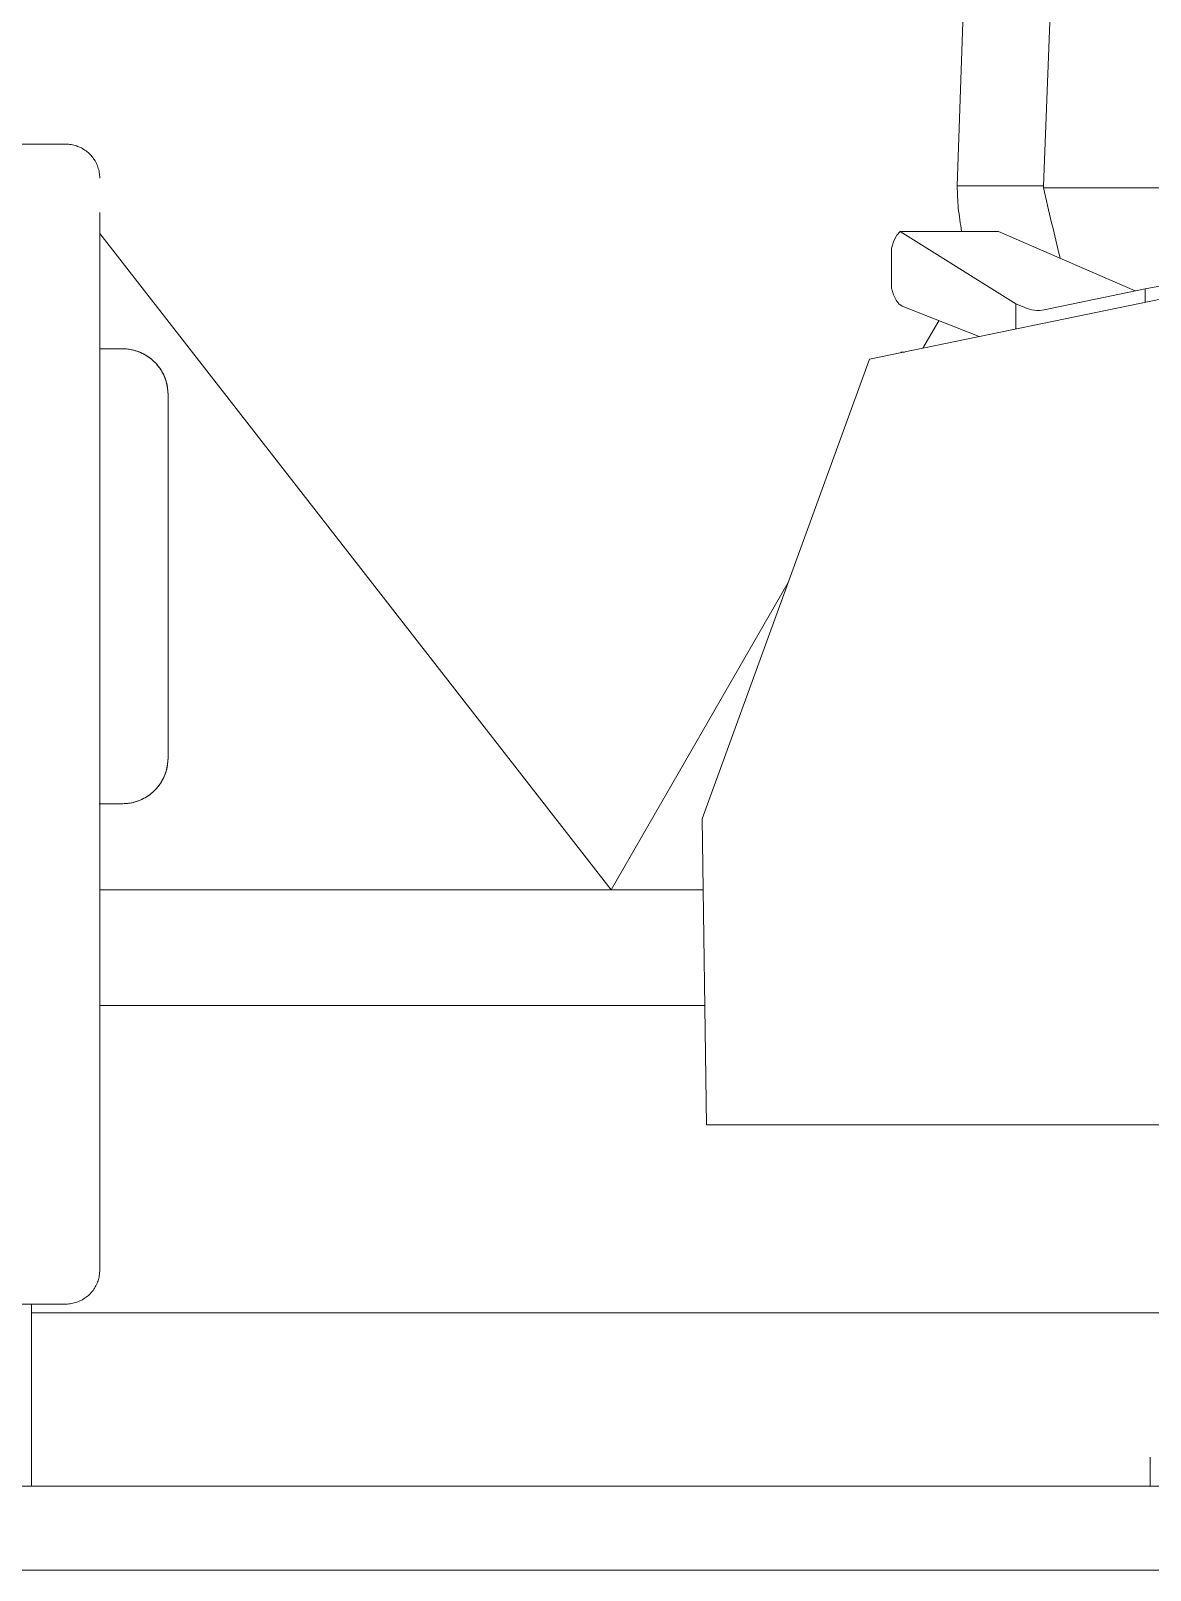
# Model space of a CAD drawing. Extents: x 4834 to 83801, y -13735 to 32221.
# Drawn here: x 13642.48 to 13661.86, y -12498 to -12471.35 of the extents above; entities that cross this region are included whole.
import ezdxf

# ---------------------------------------------------------------- set-up
doc = ezdxf.new("R2010")
doc.units = 0
doc.header["$LTSCALE"] = 8
doc.header["$MEASUREMENT"] = 0
doc.layers.add('ELEVATION', color=7, linetype='Continuous', lineweight=25, true_color=0xdda54b)
doc.layers.add('I-FURN', color=30, linetype='Continuous', lineweight=9)
doc.layers.add('Q-CASE', color=31, linetype='Continuous', lineweight=9)

# ---------------------------------------------------------------- blocks, each defined once
blk = doc.blocks.new('Sof_MLT_16005 - Sof_MLT_16005-363047-Section 1')
at = {"layer": 'I-FURN'}
for p, q in [((892.76, 23.228), (858.528, 23.228)), ((893.351, 3.937), (893.351, 22.047)), ((893.547, 19.685), (893.351, 19.685)), ((893.744, 19.685), (893.547, 19.685)), ((894.532, 12.598), (894.532, 18.898)), ((893.342, 11.811), (893.547, 11.811)), ((893.547, 11.811), (893.744, 11.811)), ((893.351, 3.74), (893.351, 3.937)), ((858.528, 3.15), (892.76, 3.15)), ((892.17, 0), (892.17, 3.15)), ((892.17, 0), (886.264, 0))]:
    blk.add_line(p, q, dxfattribs=at)
at = {"layer": 'I-FURN', "flags": 128}
for points in [[(892.76, 23.228), (892.784, 23.228), (892.807, 23.226), (892.831, 23.224), (892.854, 23.221), (892.877, 23.217), (892.9, 23.211), (892.923, 23.205), (892.946, 23.198), (892.968, 23.19), (892.99, 23.182), (893.012, 23.172), (893.033, 23.162), (893.054, 23.15), (893.074, 23.138), (893.094, 23.125), (893.113, 23.111), (893.131, 23.097), (893.149, 23.082), (893.167, 23.066), (893.184, 23.049), (893.2, 23.032), (893.215, 23.014), (893.23, 22.996), (893.244, 22.976), (893.257, 22.957), (893.269, 22.937), (893.281, 22.916), (893.292, 22.895), (893.302, 22.874), (893.311, 22.852), (893.319, 22.83), (893.326, 22.807), (893.332, 22.784), (893.338, 22.761), (893.342, 22.738), (893.346, 22.715), (893.348, 22.691), (893.35, 22.668), (893.351, 22.644), (893.351, 22.638)], [(892.76, 23.228), (892.784, 23.228), (892.807, 23.226), (892.831, 23.224), (892.854, 23.221), (892.877, 23.217), (892.9, 23.211), (892.923, 23.205), (892.946, 23.198), (892.968, 23.19), (892.99, 23.182), (893.012, 23.172), (893.033, 23.162), (893.054, 23.15), (893.074, 23.138), (893.094, 23.125), (893.113, 23.111), (893.131, 23.097), (893.149, 23.082), (893.167, 23.066), (893.184, 23.049), (893.2, 23.032), (893.215, 23.014), (893.23, 22.996), (893.244, 22.976), (893.257, 22.957), (893.269, 22.937), (893.281, 22.916), (893.292, 22.895), (893.302, 22.874), (893.311, 22.852), (893.319, 22.83), (893.326, 22.807), (893.332, 22.784), (893.338, 22.761), (893.342, 22.738), (893.346, 22.715), (893.348, 22.691), (893.35, 22.668), (893.351, 22.644), (893.351, 22.638)], [(893.744, 19.685), (893.776, 19.684), (893.807, 19.683), (893.839, 19.679), (893.87, 19.675), (893.901, 19.669), (893.932, 19.662), (893.962, 19.654), (893.992, 19.645), (894.022, 19.635), (894.051, 19.623), (894.08, 19.61), (894.108, 19.596), (894.136, 19.581), (894.163, 19.565), (894.189, 19.548), (894.215, 19.529), (894.239, 19.51), (894.264, 19.49), (894.287, 19.468), (894.309, 19.446), (894.331, 19.423), (894.351, 19.399), (894.371, 19.375), (894.389, 19.349), (894.407, 19.323), (894.423, 19.296), (894.439, 19.269), (894.453, 19.241), (894.466, 19.212), (894.478, 19.183), (894.489, 19.153), (894.499, 19.123), (894.507, 19.093), (894.514, 19.062), (894.52, 19.031), (894.525, 19), (894.529, 18.969), (894.531, 18.938), (894.532, 18.906), (894.532, 18.898)], [(894.532, 18.898), (894.531, 18.929), (894.529, 18.961), (894.526, 18.992), (894.522, 19.023), (894.516, 19.054), (894.509, 19.085), (894.501, 19.115), (894.492, 19.145), (894.481, 19.175), (894.47, 19.204), (894.457, 19.233), (894.443, 19.261), (894.428, 19.289), (894.411, 19.316), (894.394, 19.342), (894.376, 19.368), (894.357, 19.393), (894.336, 19.417), (894.315, 19.44), (894.293, 19.462), (894.27, 19.484), (894.246, 19.505), (894.221, 19.524), (894.196, 19.543), (894.17, 19.56), (894.143, 19.577), (894.115, 19.592), (894.087, 19.606), (894.059, 19.62), (894.03, 19.632), (894, 19.642), (893.97, 19.652), (893.94, 19.66), (893.909, 19.668), (893.878, 19.674), (893.847, 19.678), (893.816, 19.682), (893.784, 19.684), (893.753, 19.685), (893.744, 19.685)], [(894.532, 12.598), (894.531, 12.567), (894.529, 12.536), (894.526, 12.504), (894.522, 12.473), (894.516, 12.442), (894.509, 12.411), (894.501, 12.381), (894.492, 12.351), (894.481, 12.321), (894.47, 12.292), (894.457, 12.263), (894.443, 12.235), (894.428, 12.207), (894.411, 12.18), (894.394, 12.154), (894.376, 12.128), (894.357, 12.103), (894.336, 12.079), (894.315, 12.056), (894.293, 12.034), (894.27, 12.012), (894.246, 11.992), (894.221, 11.972), (894.196, 11.953), (894.17, 11.936), (894.143, 11.919), (894.115, 11.904), (894.087, 11.89), (894.059, 11.877), (894.03, 11.865), (894, 11.854), (893.97, 11.844), (893.94, 11.836), (893.909, 11.828), (893.878, 11.822), (893.847, 11.818), (893.816, 11.814), (893.784, 11.812), (893.753, 11.811), (893.744, 11.811)], [(893.744, 11.811), (893.776, 11.812), (893.807, 11.814), (893.839, 11.817), (893.87, 11.821), (893.901, 11.827), (893.932, 11.834), (893.962, 11.842), (893.992, 11.851), (894.022, 11.861), (894.051, 11.873), (894.08, 11.886), (894.108, 11.9), (894.136, 11.915), (894.163, 11.931), (894.189, 11.949), (894.215, 11.967), (894.239, 11.986), (894.264, 12.006), (894.287, 12.028), (894.309, 12.05), (894.331, 12.073), (894.351, 12.097), (894.371, 12.121), (894.389, 12.147), (894.407, 12.173), (894.423, 12.2), (894.439, 12.227), (894.453, 12.255), (894.466, 12.284), (894.478, 12.313), (894.489, 12.343), (894.499, 12.373), (894.507, 12.403), (894.514, 12.434), (894.52, 12.465), (894.525, 12.496), (894.529, 12.527), (894.531, 12.558), (894.532, 12.59), (894.532, 12.598)], [(893.351, 3.74), (893.35, 3.717), (893.349, 3.693), (893.346, 3.669), (893.343, 3.646), (893.339, 3.623), (893.334, 3.6), (893.328, 3.577), (893.321, 3.554), (893.313, 3.532), (893.304, 3.51), (893.294, 3.489), (893.284, 3.467), (893.273, 3.447), (893.26, 3.426), (893.247, 3.407), (893.234, 3.387), (893.219, 3.369), (893.204, 3.351), (893.188, 3.333), (893.172, 3.317), (893.154, 3.3), (893.136, 3.285), (893.118, 3.27), (893.099, 3.256), (893.079, 3.243), (893.059, 3.231), (893.038, 3.219), (893.017, 3.209), (892.996, 3.199), (892.974, 3.19), (892.952, 3.182), (892.929, 3.174), (892.907, 3.168), (892.884, 3.163), (892.86, 3.158), (892.837, 3.155), (892.814, 3.152), (892.79, 3.15), (892.766, 3.15), (892.76, 3.15)], [(893.351, 3.74), (893.35, 3.717), (893.349, 3.693), (893.346, 3.669), (893.343, 3.646), (893.339, 3.623), (893.334, 3.6), (893.328, 3.577), (893.321, 3.554), (893.313, 3.532), (893.304, 3.51), (893.294, 3.489), (893.284, 3.467), (893.273, 3.447), (893.26, 3.426), (893.247, 3.407), (893.234, 3.387), (893.219, 3.369), (893.204, 3.351), (893.188, 3.333), (893.172, 3.317), (893.154, 3.3), (893.136, 3.285), (893.118, 3.27), (893.099, 3.256), (893.079, 3.243), (893.059, 3.231), (893.038, 3.219), (893.017, 3.209), (892.996, 3.199), (892.974, 3.19), (892.952, 3.182), (892.929, 3.174), (892.907, 3.168), (892.884, 3.163), (892.86, 3.158), (892.837, 3.155), (892.814, 3.152), (892.79, 3.15), (892.766, 3.15), (892.76, 3.15)], [(893.351, 3.74), (893.35, 3.717), (893.349, 3.693), (893.346, 3.669), (893.343, 3.646), (893.339, 3.623), (893.334, 3.6), (893.328, 3.577), (893.321, 3.554), (893.313, 3.532), (893.304, 3.51), (893.294, 3.489), (893.284, 3.467), (893.273, 3.447), (893.26, 3.426), (893.247, 3.407), (893.234, 3.387), (893.219, 3.369), (893.204, 3.351), (893.188, 3.333), (893.172, 3.317), (893.154, 3.3), (893.136, 3.285), (893.118, 3.27), (893.099, 3.256), (893.079, 3.243), (893.059, 3.231), (893.038, 3.219), (893.017, 3.209), (892.996, 3.199), (892.974, 3.19), (892.952, 3.182), (892.929, 3.174), (892.907, 3.168), (892.884, 3.163), (892.86, 3.158), (892.837, 3.155), (892.814, 3.152), (892.79, 3.15), (892.766, 3.15), (892.76, 3.15)]]:
    blk.add_lwpolyline(points, dxfattribs=at)
blk = doc.blocks.new('BAR_WITH_STOOLS_16588 - BAR_WITH_STOOLS_16588-392758-Section 1')
at = {"layer": 'Q-CASE'}
for p, q in [((893.351, 21.68), (902.205, 10.32)), ((907.6, 19.695), (907.874, 20.172)), ((902.205, 10.32), (905.266, 15.641)), ((903.794, 10.32), (893.351, 10.32)), ((893.351, 8.32), (903.823, 8.32)), ((892.17, 3), (916.555, 3)), ((911.534, 0), (892.17, 0))]:
    blk.add_line(p, q, dxfattribs=at)

msp = doc.modelspace()

# ---------------------------------------------------------------- linework, layer by layer
at = {"layer": 'ELEVATION', "color": 6, "linetype": 'Continuous', "lineweight": 0}
for p, q in [((13660.01355, -12474.03344), (13658.51628, -12474.03344)), ((13660.01355, -12474.03344), (13660.01521, -12474.0654)), ((13660.01521, -12474.0654), (13668.08108, -12474.0654)), ((13668.87646, -12474.58041), (13657.00054, -12477.03344)), ((13657.52937, -12474.82107), (13659.2324, -12474.82107)), ((13657.52937, -12474.82107), (13659.53529, -12476.07309)), ((13661.60177, -12475.85101), (13659.2324, -12474.82107)), ((13657.38087, -12475.10976), (13657.38087, -12475.80385)), ((13661.77044, -12475.81617), (13664.82439, -12475.24263)), ((13661.77044, -12475.81617), (13660.02593, -12476.17651)), ((13661.77044, -12476.04819), (13661.77044, -12475.81617)), ((13658.89729, -12476.64165), (13657.56599, -12476.1138)), ((13659.68722, -12476.13913), (13659.53529, -12476.07309)), ((13659.53529, -12476.07309), (13659.53529, -12476.50987)), ((13657.60571, -12476.90844), (13657.5404, -12476.90844)), ((13657.00054, -12477.03344), (13654.10268, -12484.98589)), ((13654.10268, -12484.98589), (13654.17849, -12490.28771)), ((13665.52871, -12490.28771), (13654.17849, -12490.28771)), ((13661.85885, -12496.03771), (13661.85885, -12496.53771))]:
    msp.add_line(p, q, dxfattribs=at)
at = {"layer": 'ELEVATION', "color": 6, "linetype": 'Continuous', "lineweight": 0, "flags": 128}
for points in [[(13658.51628, -12474.03344), (13658.6154, -12471.19552), (13658.65308, -12468.37156)], [(13660.16539, -12468.37156), (13660.12015, -12471.19577), (13660.01355, -12474.03344)], [(13657.38087, -12475.10976), (13657.42053, -12474.98431), (13657.471, -12474.88618), (13657.52937, -12474.82107)], [(13657.56599, -12476.1138), (13657.51066, -12476.07618), (13657.45984, -12476.00972), (13657.41589, -12475.91751), (13657.38087, -12475.80385)]]:
    msp.add_lwpolyline(points, dxfattribs=at)
at = {"layer": 'ELEVATION', "color": 6, "linetype": 'Continuous', "lineweight": 0}
for points in [[(13899.01029, -12496.53771), (13192.59538, -12496.53771)], [(13192.59538, -12497.99524), (13898.86453, -12497.99524)]]:
    msp.add_lwpolyline(points, dxfattribs=at)
for centre, major_axis, start_param, end_param in [((13614.40872, -12481.39766), (0, 77.251), 4.80291162, 4.80786242), ((13678.37394, -12461.64806), (0, 34.33173), 1.94087301, 1.97889363), ((13682.81261, -12464.33051), (0, 43.5085), 1.80468764, 1.81433546), ((13659.9151, -12474.54563), (0, 1.64228), 2.89724656, 3.25951818)]:
    msp.add_ellipse(centre, major_axis=major_axis, ratio=0.57357644, start_param=start_param, end_param=end_param, dxfattribs=at)

# ---------------------------------------------------------------- block references
for name in ['BAR_WITH_STOOLS_16588 - BAR_WITH_STOOLS_16588-392758-Section 1', 'Sof_MLT_16005 - Sof_MLT_16005-363047-Section 1']:
    msp.add_blockref(name, (12750.32625, -12496.53771), dxfattribs=at)

doc.saveas('drawing.dxf')
